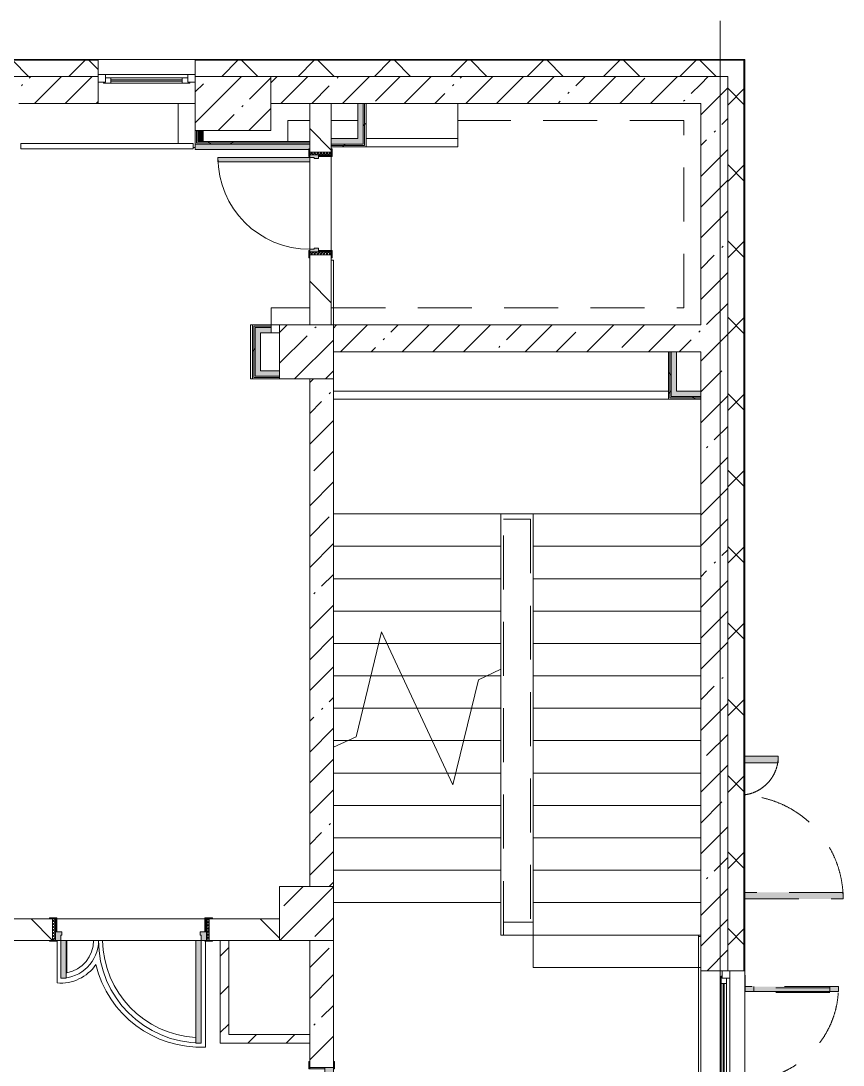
# Model space of a CAD drawing. Header units: millimetres. Extents: x 35157 to 232994, y -8553 to 29000.
# Drawn here: x 224520 to 232132, y 12246 to 21915 of the extents above; entities that cross this region are included whole.
import ezdxf

# ---------------------------------------------------------------- set-up
doc = ezdxf.new("R2010")
doc.units = ezdxf.units.MM
doc.linetypes.add('200_ШТРИХ__ш1_п0_6_', pattern=[800, 500, -300])
for name, color, linetype, lineweight in [('A-DETL-MBND-1', 7, '200_ШТРИХ__ш1_п0_6_', 9), ('A-GLAZ-2', 7, 'Continuous', 5), ('A-WALL', 7, 'Continuous', 9), ('A-WALL-9', 7, 'Continuous', 5), ('I-WALL-23', 7, 'Continuous', 5), ('S-COLS-1', 7, 'Continuous', 5), ('S-STRS-3', 7, 'Continuous', 5), ('S-STRS-MBND-2', 7, 'Continuous', 5), ('Оси', 7, 'Continuous', 9)]:
    doc.layers.add(name, color=color, linetype=linetype, lineweight=lineweight)
for name, color, linetype, lineweight, true_color in [('A-DOOR-3', 7, 'Continuous', 5, 0xaaaaaa), ('A-DOOR-4', 7, 'Continuous', 5, 0xe2e2e2), ('A-DOOR-FRAM-2', 7, 'Continuous', 5, 0xe2e2e2), ('A-DOOR-FRAM-3', 7, 'Continuous', 5, 0xaaaaaa), ('A-FLOR-1', 7, 'Continuous', 5, 0xaaaaaa), ('I-WALL-21', 7, 'Continuous', 5, 0xe7e7e7), ('I-WALL-22', 7, 'Continuous', 9, 0xe7e7e7)]:
    doc.layers.add(name, color=color, linetype=linetype, lineweight=lineweight, true_color=true_color)
pattern_1 = [(45, (105984, 0), (-285.1231, 285.1231), []), (45, (106269.13, 0), (-285.1231, 285.1231), [504.031, -100.806, 16.764, -84.042])]
pattern_2 = [(45, (105984, 0), (-353.5534, 353.5534), []), (135, (105984, 0), (-353.5534, -353.5534), [])]
pattern_3 = [(135, (105984, 0), (-353.5534, -353.5534), [])]
pattern_4 = [(45, (105984, 0), (-176.7767, 176.7767), [])]
pattern_5 = [(45, (105984, 0), (-530.33, 530.33), []), (135, (105984, 0), (-530.33, -530.33), [])]

# ---------------------------------------------------------------- blocks, each defined once
blk = doc.blocks.new('110_Дверь_СКБ_2Ст - Д-1_л_Лестничная клетка EIS60 2-32142534-2_4_2_птичка')
at = {"layer": 'A-DOOR-4'}
for points in [[(662.5, 110), (662.5, 1010), (612.5, 1010), (612.5, 110)], [(-587.5, 510), (-637.5, 510), (-637.5, 110), (-587.5, 110), (-587.5, 433.2)], [(712.5, 30), (697.5, 30), (697.5, -110), (712.5, -110), (712.5, -30.6)]]:
    blk.add_hatch(color=256, dxfattribs=at).paths.add_polyline_path(points)
h = blk.add_hatch(color=256, dxfattribs=at)
h.paths.add_polyline_path([(712.5, 110), (662.5, 110), (662.5, 60), (652.5, 60), (652.5, 30), (712.5, 30)])
h.paths.add_polyline_path([(-627.5, 30), (-627.5, 60), (-637.5, 60), (-637.5, 110), (-687.5, 110), (-687.5, 30)])
at = {"layer": 'A-DOOR-FRAM-2'}
for points in [[(-672.5, 110), (-672.5, 118), (-742.5, 118), (-742.5, 110)], [(767.5, 110), (767.5, 118), (697.5, 118), (697.5, 110)], [(-672.5, 30), (-687.5, 30), (-687.5, -110), (-672.5, -110), (-672.5, -30.6)], [(-672.5, -110), (-742.5, -110), (-742.5, -118), (-672.5, -118)], [(767.5, -118), (767.5, -110), (697.5, -110), (697.5, -118)]]:
    blk.add_hatch(color=256, dxfattribs=at).paths.add_polyline_path(points)
at = {"layer": 'A-DOOR-3'}
for p, q in [((662.5, 1010), (612.5, 1010)), ((612.5, 1010), (612.5, 110)), ((662.5, 110), (662.5, 1010)), ((-637.5, 510), (-637.5, 110)), ((-587.5, 510), (-637.5, 510)), ((-587.5, 110), (-587.5, 510)), ((-637.5, 110), (-587.5, 110)), ((612.5, 110), (662.5, 110))]:
    blk.add_line(p, q, dxfattribs=at)
for centre, radius, start, end in [((662.5, 110), 900, 90, 180), ((-637.5, 110), 400, 360, 90)]:
    blk.add_arc(centre, radius, start, end, dxfattribs=at)
at = {"layer": 'A-DOOR-FRAM-3'}
for p, q in [((-672.5, 118), (-742.5, 118)), ((-742.5, 118), (-742.5, 110)), ((-742.5, 110), (-672.5, 110)), ((-637.5, 110), (-687.5, 110)), ((-687.5, 110), (-687.5, 30)), ((-672.5, 110), (-672.5, 118)), ((-637.5, 60), (-637.5, 110)), ((662.5, 110), (662.5, 60)), ((712.5, 110), (662.5, 110)), ((767.5, 118), (697.5, 118)), ((697.5, 118), (697.5, 110)), ((697.5, 110), (767.5, 110)), ((712.5, 30), (712.5, 110)), ((767.5, 110), (767.5, 118)), ((-687.5, 30), (-627.5, 30)), ((-672.5, 30), (-687.5, 30)), ((-687.5, 30), (-687.5, -110)), ((-672.5, -110), (-672.5, 30)), ((-627.5, 60), (-637.5, 60)), ((-627.5, 30), (-627.5, 60)), ((662.5, 60), (652.5, 60)), ((652.5, 60), (652.5, 30)), ((652.5, 30), (712.5, 30)), ((712.5, 30), (697.5, 30)), ((697.5, 30), (697.5, -110)), ((712.5, -110), (712.5, 30)), ((-672.5, -110), (-742.5, -110)), ((-742.5, -110), (-742.5, -118)), ((-742.5, -118), (-672.5, -118)), ((-687.5, -110), (-672.5, -110)), ((-672.5, -118), (-672.5, -110)), ((697.5, -110), (712.5, -110)), ((767.5, -110), (697.5, -110)), ((697.5, -110), (697.5, -118)), ((697.5, -118), (767.5, -118)), ((767.5, -118), (767.5, -110))]:
    blk.add_line(p, q, dxfattribs=at)
blk = doc.blocks.new('120_Окно_СКБ_1Ст - 120_Окно_СКБ_1Ст 900х2500_h_ с форточкой-V141-2_4_2_птичка')
at = {"layer": 'A-GLAZ-2'}
for p, q in [((-450, -127), (-450, -57)), ((-450, -57), (-380, -57)), ((450, -57), (-450, -57)), ((-380, -57), (-380, -127)), ((380, -87), (-380, -87)), ((-380, -87), (-380, -127)), ((-330, -137), (-330, -87)), ((330, -137), (330, -87)), ((380, -127), (380, -57)), ((380, -57), (450, -57)), ((380, -127), (380, -87)), ((450, -57), (450, -127)), ((-380, -127), (-450, -127)), ((-450, -127), (-400, -127)), ((-380, -127), (-400, -127)), ((-400, -127), (-400, -137)), ((-400, -137), (400, -137)), ((400, -137), (-400, -137)), ((-330, -107), (330, -107)), ((330, -117), (-330, -117)), ((450, -127), (380, -127)), ((400, -127), (380, -127)), ((400, -127), (449.8, -127)), ((400, -137), (400, -127))]:
    blk.add_line(p, q, dxfattribs=at)
blk = doc.blocks.new('120_Окно_СКБ_1Ст - 120_Окно_СКБ_1Ст 1200х2500_h_ с форточкой2-24160662-2_4_2_птичка')
at = {"layer": 'A-GLAZ-2'}
for p, q in [((-600, -127), (-600, -57)), ((-600, -57), (-530, -57)), ((600, -57), (-600, -57)), ((-530, -57), (-530, -127)), ((530, -87), (-530, -87)), ((-530, -87), (-530, -127)), ((-480, -137), (-480, -87)), ((480, -137), (480, -87)), ((530, -127), (530, -57)), ((530, -57), (600, -57)), ((530, -127), (530, -87)), ((600, -57), (600, -127)), ((-530, -127), (-600, -127)), ((-600, -127), (-550, -127)), ((-530, -127), (-550, -127)), ((-550, -127), (-550, -137)), ((-550, -137), (550, -137)), ((550, -137), (-550, -137)), ((-480, -107), (480, -107)), ((480, -117), (-480, -117)), ((600, -127), (530, -127)), ((550, -127), (530, -127)), ((550, -127), (600, -127)), ((550, -137), (550, -127))]:
    blk.add_line(p, q, dxfattribs=at)
blk = doc.blocks.new('110_Дверь_СКБ_1Ст_Внутренняя1 - Д-8 950x2100h_охрана-V92-2_4_2_птичка')
at = {"layer": 'A-DOOR-3'}
h = blk.add_hatch(dxfattribs=at)
h.set_pattern_fill('FP_23', color=256, style=0, pattern_type=2)
h.set_pattern_definition([(135, (1826.41, 164.685), (-14.14214, -14.14214), []), (225, (1826.41, 164.685), (14.14214, -14.14214), [])])
h.paths.add_polyline_path([(487.5, 100), (462.5, 100), (462.5, -100), (487.5, -100), (487.5, -34.8)])
at = {"layer": 'A-DOOR-4'}
h = blk.add_hatch(color=256, dxfattribs=at)
h.paths.add_polyline_path([(-437.5, 100), (-437.5, 20), (-402.5, 20), (-402.5, 60), (-412.5, 60), (-416.2, 100)])
h.paths.add_polyline_path([(437.5, 100), (437.5, 60), (427.5, 60), (427.5, 20), (462.5, 20), (462.5, 100)])
at = {"layer": 'A-DOOR-FRAM-2'}
for points in [[(397.5, 950), (397.5, 100), (437.5, 100), (437.5, 950)], [(-492.5, 108), (-492.5, 100), (-422.5, 100), (-422.5, 108)], [(511.4, 108), (447.5, 108), (447.5, 100), (517.5, 100), (517.5, 108)], [(-422.5, 20), (-437.5, 20), (-437.5, -100), (-422.5, -100), (-422.5, -34.8)], [(462.5, 20), (447.5, 20), (447.5, -100), (462.5, -100), (462.5, -34.8)], [(-492.5, -100), (-492.5, -108), (-422.5, -108), (-422.5, -100)], [(517.5, -100), (447.5, -100), (447.5, -108), (517.5, -108)]]:
    blk.add_hatch(color=256, dxfattribs=at).paths.add_polyline_path(points)
at = {"layer": 'A-DOOR-FRAM-3'}
h = blk.add_hatch(dxfattribs=at)
h.set_pattern_fill('FP_102', color=256, style=0, pattern_type=2)
h.set_pattern_definition([(45, (-296.384, 164.685), (-14.1421, 14.1421), []), (135, (-296.384, 164.685), (-14.1421, -14.1421), [])])
h.paths.add_polyline_path([(-437.5, 100), (-462.5, 100), (-462.5, -100), (-437.5, -100), (-437.5, -34.8)])
at = {"layer": 'A-DOOR-3'}
for p, q in [((437.5, 950), (397.5, 950)), ((397.5, 950), (397.5, 100)), ((437.5, 100), (437.5, 950)), ((397.5, 100), (437.5, 100))]:
    blk.add_line(p, q, dxfattribs=at)
blk.add_arc((437.5, 100), 850, 90, 180, dxfattribs=at)
at = {"layer": 'A-DOOR-FRAM-3'}
for p, q in [((-422.5, 108), (-492.5, 108)), ((-492.5, 108), (-492.5, 100)), ((-492.5, 100), (-422.5, 100)), ((-437.5, 100), (-462.5, 100)), ((-462.5, 100), (-462.5, -100)), ((-412.5, 100), (-437.5, 100)), ((-437.5, 100), (-437.5, 20)), ((-437.5, -100), (-437.5, 100)), ((-422.5, 100), (-437.5, 100)), ((-437.5, 100), (-437.5, 99)), ((-437.5, 99), (-422.5, 99)), ((-422.5, 100), (-422.5, 108)), ((-422.5, 99), (-422.5, 100)), ((-412.5, 60), (-412.5, 100)), ((437.5, 100), (437.5, 60)), ((462.5, 100), (437.5, 100)), ((517.5, 108), (447.5, 108)), ((447.5, 108), (447.5, 100)), ((462.5, 100), (447.5, 100)), ((447.5, 100), (447.5, 99)), ((447.5, 100), (517.5, 100)), ((447.5, 99), (462.5, 99)), ((462.5, 20), (462.5, 100)), ((487.5, 100), (462.5, 100)), ((462.5, 100), (462.5, -100)), ((462.5, 99), (462.5, 100)), ((487.5, -100), (487.5, 100)), ((517.5, 100), (517.5, 108)), ((-437.5, 20), (-402.5, 20)), ((-422.5, 20), (-437.5, 20)), ((-437.5, 20), (-437.5, -100)), ((-422.5, -100), (-422.5, 20)), ((-402.5, 60), (-412.5, 60)), ((-402.5, 20), (-402.5, 60)), ((437.5, 60), (427.5, 60)), ((427.5, 60), (427.5, 20)), ((427.5, 20), (462.5, 20)), ((462.5, 20), (447.5, 20)), ((447.5, 20), (447.5, -100)), ((462.5, -100), (462.5, 20)), ((-422.5, -100), (-492.5, -100)), ((-492.5, -100), (-492.5, -108)), ((-492.5, -108), (-422.5, -108)), ((-462.5, -100), (-437.5, -100)), ((-437.5, -100), (-422.5, -100)), ((-422.5, -108), (-422.5, -100)), ((447.5, -100), (462.5, -100)), ((517.5, -100), (447.5, -100)), ((447.5, -100), (447.5, -108)), ((447.5, -108), (517.5, -108)), ((462.5, -100), (487.5, -100)), ((517.5, -108), (517.5, -100))]:
    blk.add_line(p, q, dxfattribs=at)
blk = doc.blocks.new('BSC_Колонна _Прямоугольная - 700х500-23282984-2_4_2_птичка')
at = {"layer": 'S-COLS-1'}
h = blk.add_hatch(dxfattribs=at)
h.set_pattern_fill('FP_153', color=256, style=0, pattern_type=2)
h.set_pattern_definition([(45, (-120500, -21150), (-285.1231, 285.1231), []), (45, (-120214.88, -21150), (-285.1231, 285.1231), [504.031, -100.806, 16.764, -84.042])])
h.paths.add_polyline_path([(-138.1, -250), (350, -250), (350, 250), (-350, 250), (-350, -250)])
for p, q in [((350, 250), (-350, 250)), ((-350, 250), (-350, -250)), ((350, -250), (350, 250)), ((-350, -250), (350, -250))]:
    blk.add_line(p, q, dxfattribs=at)
blk = doc.blocks.new('110_Дверь_СКБ_2Ст_Наружная - ДН-3_1_л__ Двухстворчатая 1200 х2900 из подвала EI30-23667726-2_4_2_птичка')
at = {"layer": 'A-DETL-MBND-1'}
for points in [[(679.5, 989), (619.5, 989), (619.5, 79), (679.5, 79)], [(-580.5, 79), (-580.5, 389), (-640.5, 389), (-640.5, 79)]]:
    blk.add_hatch(color=256, dxfattribs=at).paths.add_polyline_path(points)
for p, q in [((679.5, 989), (619.5, 989)), ((619.5, 989), (619.5, 79)), ((679.5, 79), (679.5, 989)), ((-640.5, 389), (-640.5, 79)), ((-580.5, 389), (-640.5, 389)), ((-580.5, 79), (-580.5, 389))]:
    blk.add_line(p, q, dxfattribs=at)
for centre, radius, start, end in [((679.5, 29), 960, 90, 176.98148), ((-640.5, 29), 360, 8.16602, 90)]:
    blk.add_arc(centre, radius, start, end, dxfattribs=at)
blk = doc.blocks.new('Дверь_Витражная_СКБ_2Ст - ВН-6-31912847-2_4_2_птичка')
at = {"layer": 'A-DETL-MBND-1'}
for points in [[(-643, -370), (-598, -370), (-598, -20), (-643, -20)], [(562, -884), (607, -884), (607, -20), (562, -20)]]:
    blk.add_hatch(color=256, dxfattribs=at).paths.add_polyline_path(points)
for p, q in [((-607, -20), (-715, -20)), ((-715, -20), (-607, -20)), ((-598, -20), (-643, -20)), ((-643, -370), (-643, -20)), ((-598, -20), (-643, -20)), ((-643, -20), (-643, -370)), ((-607, -370), (-607, -20)), ((-598, -370), (-598, -20)), ((-598, -370), (-598, -20)), ((562, -20), (607, -20)), ((562, -884), (562, -20)), ((562, -20), (562, -884)), ((607, -20), (562, -20)), ((607, -884), (607, -20)), ((607, -884), (607, -20)), ((607, -20), (715, -20)), ((607, -20), (715, -20)), ((607, -884), (607, -20)), ((-643, -100), (-598, -100)), ((-633, -290), (-633, -100)), ((-589, -290), (-589, -100)), ((553, -804), (553, -100)), ((607, -100), (562, -100)), ((597, -804), (597, -100)), ((-643, -290), (-598, -290)), ((-643, -370), (-598, -370)), ((-643, -370), (-598, -370)), ((607, -804), (562, -804)), ((607, -884), (562, -884)), ((562, -884), (607, -884))]:
    blk.add_line(p, q, dxfattribs=at)
for centre, radius, start, end in [((-607, -20), 350, 270, 0), ((607, -20), 864, 180, 270)]:
    blk.add_arc(centre, radius, start, end, dxfattribs=at)
blk = doc.blocks.new('BSC_Колонна _Прямоугольная - 500х500-22291386-2_4_2_птичка')
at = {"layer": 'S-COLS-1'}
h = blk.add_hatch(dxfattribs=at)
h.set_pattern_fill('FP_174', color=256, style=0, pattern_type=2)
h.set_pattern_definition([(45, (-121180, -13650), (-285.1231, 285.1231), []), (45, (-120894.88, -13650), (-285.1231, 285.1231), [504.031, -100.806, 16.764, -84.042])])
h.paths.add_polyline_path([(-250, -250), (250, -250), (250, 250), (-250, 250), (-250, -115.2)])
for p, q in [((250, 250), (-250, 250)), ((-250, 250), (-250, -250)), ((250, -250), (250, 250)), ((-250, -250), (250, -250))]:
    blk.add_line(p, q, dxfattribs=at)
blk = doc.blocks.new('BSC_Колонна _Прямоугольная - 500х500-V198-2_4_2_птичка')
at = {"layer": 'S-COLS-1'}
h = blk.add_hatch(dxfattribs=at)
h.set_pattern_fill('FP_183', color=256, style=0, pattern_type=2)
h.set_pattern_definition([(45, (-121180, -18850), (-285.1231, 285.1231), []), (45, (-120894.88, -18850), (-285.1231, 285.1231), [504.031, -100.806, 16.764, -84.042])])
h.paths.add_polyline_path([(-250, -250), (250, -250), (250, 250), (-250, 250), (-250, -109.1)])
for p, q in [((250, 250), (-250, 250)), ((-250, 250), (-250, -250)), ((250, -250), (250, 250)), ((-250, -250), (250, -250))]:
    blk.add_line(p, q, dxfattribs=at)
blk = doc.blocks.new('110_Дверь_СКБ_2Ст - Д-6_п__ ДОО_Дв_1450x2100h_Дверь из раздевальной в коридор-32371698-2_4_2_птичка')
at = {"layer": 'A-DOOR-3'}
h = blk.add_hatch(dxfattribs=at)
h.set_pattern_fill('FP_189', color=256, style=0, pattern_type=2)
h.set_pattern_definition([(225, (1576.41, -164.685), (-14.14214, 14.14214), []), (135, (1576.41, -164.685), (14.14214, 14.14214), [])])
h.paths.add_polyline_path([(737.5, -100), (737.5, 100), (712.5, 100), (712.5, -100)])
at = {"layer": 'A-DOOR-4'}
h = blk.add_hatch(color=256, dxfattribs=at)
h.paths.add_polyline_path([(-637.5, -100), (-637.5, -50), (-627.5, -50), (-627.5, -20), (-687.5, -20), (-687.5, -100)])
h.paths.add_polyline_path([(662.5, -100), (712.5, -100), (712.5, -20), (652.5, -20), (652.5, -50), (662.5, -50)])
for points in [[(-587.5, -450), (-587.5, -100), (-637.5, -100), (-637.5, -450)], [(612.5, -1050), (662.5, -1050), (662.5, -100), (612.5, -100)]]:
    blk.add_hatch(color=256, dxfattribs=at).paths.add_polyline_path(points)
at = {"layer": 'A-DOOR-FRAM-2'}
for points in [[(-672.5, 100), (-672.5, 108), (-742.5, 108), (-742.5, 100)], [(-672.5, -20), (-672.5, 100), (-687.5, 100), (-687.5, -20)], [(767.5, 100), (767.5, 108), (697.5, 108), (697.5, 100)], [(712.5, -20), (712.5, 100), (697.5, 100), (697.5, -20)], [(-672.5, -108), (-672.5, -100), (-742.5, -100), (-742.5, -108)], [(767.5, -108), (767.5, -100), (697.5, -100), (697.5, -108)]]:
    blk.add_hatch(color=256, dxfattribs=at).paths.add_polyline_path(points)
at = {"layer": 'A-DOOR-FRAM-3'}
h = blk.add_hatch(dxfattribs=at)
h.set_pattern_fill('FP_190', color=256, style=0, pattern_type=2)
h.set_pattern_definition([(315, (-546.384, -164.685), (-14.1421, -14.1421), []), (225, (-546.384, -164.685), (-14.1421, 14.1421), [])])
h.paths.add_polyline_path([(-687.5, -100), (-687.5, 100), (-712.5, 100), (-712.5, -100)])
at = {"layer": 'A-DOOR-3'}
for p, q in [((-637.5, -100), (-587.5, -100)), ((-637.5, -450), (-637.5, -100)), ((-587.5, -100), (-587.5, -450)), ((612.5, -100), (662.5, -100)), ((612.5, -1050), (612.5, -100)), ((662.5, -100), (662.5, -1050)), ((-587.5, -450), (-637.5, -450)), ((662.5, -1050), (612.5, -1050))]:
    blk.add_line(p, q, dxfattribs=at)
for centre, radius, start, end in [((-637.5, -100), 350, 270, 0), ((662.5, -100), 950, 180, 270)]:
    blk.add_arc(centre, radius, start, end, dxfattribs=at)
at = {"layer": 'A-DOOR-FRAM-3'}
for p, q in [((-742.5, 108), (-672.5, 108)), ((-742.5, 100), (-742.5, 108)), ((-672.5, 100), (-742.5, 100)), ((-712.5, 100), (-687.5, 100)), ((-712.5, -100), (-712.5, 100)), ((-687.5, 100), (-687.5, -100)), ((-687.5, 100), (-672.5, 100)), ((-687.5, -20), (-687.5, 100)), ((-672.5, 108), (-672.5, 100)), ((-672.5, 100), (-672.5, -20)), ((697.5, 100), (697.5, 108)), ((697.5, 108), (767.5, 108)), ((697.5, -20), (697.5, 100)), ((697.5, 100), (712.5, 100)), ((767.5, 100), (697.5, 100)), ((712.5, -100), (712.5, 100)), ((712.5, 100), (737.5, 100)), ((712.5, 100), (712.5, -20)), ((737.5, 100), (737.5, -100)), ((767.5, 108), (767.5, 100)), ((-687.5, -20), (-627.5, -20)), ((-687.5, -100), (-687.5, -20)), ((-672.5, -20), (-687.5, -20)), ((-637.5, -50), (-637.5, -100)), ((-627.5, -50), (-637.5, -50)), ((-627.5, -20), (-627.5, -50)), ((652.5, -20), (712.5, -20)), ((652.5, -50), (652.5, -20)), ((662.5, -50), (652.5, -50)), ((662.5, -100), (662.5, -50)), ((712.5, -20), (697.5, -20)), ((712.5, -20), (712.5, -100)), ((-742.5, -100), (-672.5, -100)), ((-742.5, -108), (-742.5, -100)), ((-672.5, -108), (-742.5, -108)), ((-687.5, -100), (-712.5, -100)), ((-637.5, -100), (-687.5, -100)), ((-672.5, -100), (-672.5, -108)), ((712.5, -100), (662.5, -100)), ((697.5, -108), (697.5, -100)), ((697.5, -100), (767.5, -100)), ((767.5, -108), (697.5, -108)), ((737.5, -100), (712.5, -100)), ((767.5, -100), (767.5, -108))]:
    blk.add_line(p, q, dxfattribs=at)
blk = doc.blocks.new('Зашивка приборов отопления30 - Зашивка приборов отопления-33323465-2_4_2_птичка')
at = {"layer": 'A-WALL-9'}
for p, q in [((121290.8, 18669.6), (124390.8, 18669.6)), ((124390.8, 18669.6), (121290.8, 18669.6)), ((121290.8, 18594.6), (124390.8, 18594.6))]:
    blk.add_line(p, q, dxfattribs=at)
blk = doc.blocks.new('Зашивка приборов отопления44 - Зашивка приборов отопления-33398827-2_4_2_птичка')
at = {"layer": 'A-WALL-9'}
for p, q in [((122140.8, 18669.6), (122140.8, 18994.6)), ((121290.8, 18669.6), (122140.8, 18669.6)), ((122141.3, 18669.6), (121290.8, 18669.6)), ((122141.3, 18594.6), (122141.3, 18669.6)), ((121290.8, 18594.6), (122141.3, 18594.6))]:
    blk.add_line(p, q, dxfattribs=at)

msp = doc.modelspace()

# ---------------------------------------------------------------- hatches: boundary and pattern name
at = {"layer": 'A-WALL-9'}
h = msp.add_hatch(dxfattribs=at)
h.set_pattern_fill('FP_89', color=256, style=0, pattern_type=2)
h.set_pattern_definition(pattern_2)
h.paths.add_polyline_path([(231214, 21400), (231214, 21550), (226134.2, 21550), (226134.2, 21400), (231064, 21400)])
h.paths.add_polyline_path([(225234.2, 21400), (225234.2, 21550), (223884.5, 21550), (223884.5, 21400), (224490.9, 21400)])
h.paths.add_polyline_path([(212433.1, 21400), (212834.5, 21400), (212834.5, 21550), (211534.2, 21550), (211534.2, 21400), (212034, 21400)])
h.paths.add_polyline_path([(215034.5, 21400), (215034.5, 21550), (213734.5, 21550), (213734.5, 21400), (214288.1, 21400)])
h.paths.add_polyline_path([(215934.5, 21400), (217234, 21400), (217234, 21550), (215934.5, 21550)])
h.paths.add_polyline_path([(222084.5, 21400), (222984.5, 21400), (222984.5, 21550), (221584.5, 21550), (221584.5, 21400), (221708.3, 21400)])
h.paths.add_polyline_path([(218134, 21400), (219284.5, 21400), (219284.5, 21550), (218134, 21550)])
h.paths.add_polyline_path([(205940.5, 21400), (207134, 21400), (207134, 21550), (202594, 21550), (202594, 21400), (205012.9, 21400)])
h.paths.add_polyline_path([(208034, 21400), (209234.2, 21400), (209234.2, 21550), (208034, 21550)])
h.paths.add_polyline_path([(199294, 21400), (199294, 21550), (199044, 21550), (199044, 21400)])
h = msp.add_hatch(dxfattribs=at)
h.set_pattern_fill('FP_89', color=256, style=0, pattern_type=2)
h.set_pattern_definition(pattern_2)
h.paths.add_polyline_path([(231064, -250), (231214, -250), (231214, 7700), (231064, 7700), (231064, -100)])
h.paths.add_polyline_path([(231214, 10000), (231214, 11920), (231064, 11920), (231064, 10000)])
h.paths.add_polyline_path([(231214, 13120), (231214, 21400), (231064, 21400), (231064, 13120)])
at = {"layer": 'I-WALL-21'}
for points in [[(227690, 20775), (227690, 21150), (227640, 21150), (227640, 20775)], [(227640, 20775), (227640, 20825), (227394, 20825), (227394, 20775)], [(227186, 20724), (227186, 20730), (227194, 20730), (227194, 20774), (226134, 20774), (226134, 20724), (226345.9, 20724)], [(226739.6, 18625), (226739.6, 19025), (226689.6, 19025), (226689.6, 18625)], [(230589, 18487.5), (230589, 18850), (230539, 18850), (230539, 18487.5)], [(226914, 18625), (226914, 18675), (226739.6, 18675), (226739.6, 18625)], [(230814, 18437.5), (230814, 18487.5), (230539, 18487.5), (230539, 18437.5)]]:
    msp.add_hatch(color=256, dxfattribs=at).paths.add_polyline_path(points)
at = {"layer": 'I-WALL-22'}
for points in [[(226209, 20799), (226209, 20900), (226159, 20900), (226159, 20799)], [(226836, 19025), (226836, 19075), (226689.6, 19075), (226689.6, 19025), (226809.7, 19025)]]:
    msp.add_hatch(color=256, dxfattribs=at).paths.add_polyline_path(points)
at = {"layer": 'I-WALL-23'}
h = msp.add_hatch(dxfattribs=at)
h.set_pattern_fill('FP_97', color=256, style=0, pattern_type=2)
h.set_pattern_definition(pattern_1)
h.paths.add_polyline_path([(218134, 21150), (219284.5, 21150), (219284.5, 21400), (218134, 21400)])
h.paths.add_polyline_path([(222084.5, 21150), (222984.5, 21150), (222984.5, 21400), (222084.5, 21400), (222084.5, 21239.3)])
h.paths.add_polyline_path([(227194, 21150), (227194, 21400), (226834, 21400), (226834, 21150)])
h.paths.add_polyline_path([(224499.5, 21150), (225234.2, 21150), (225234.2, 21400), (223884.5, 21400), (223884.5, 21150), (224490.9, 21150)])
h.paths.add_polyline_path([(207121.5, 21150), (207134, 21150), (207134, 21400), (206784, 21400), (206784, 21150), (207109, 21150)])
h.paths.add_polyline_path([(208723, 21150), (209234.2, 21150), (209234.2, 21400), (208034, 21400), (208034, 21150)])
h.paths.add_polyline_path([(212034, 21150), (212834.5, 21150), (212834.5, 21400), (212034, 21400)])
h.paths.add_polyline_path([(214288.1, 21150), (215034.5, 21150), (215034.5, 21400), (213734.5, 21400), (213734.5, 21150), (214209, 21150)])
h.paths.add_polyline_path([(217234, 21150), (217234, 21400), (217034, 21400), (217034, 21150), (217070.7, 21150)])
h.paths.add_polyline_path([(216334, 21150), (216334, 21400), (215934.5, 21400), (215934.5, 21150), (216143.2, 21150)])
h = msp.add_hatch(dxfattribs=at)
h.set_pattern_fill('FP_97', color=256, style=0, pattern_type=2)
h.set_pattern_definition(pattern_1)
h.paths.add_polyline_path([(230814, 21150), (230814, 21400), (227194, 21400), (227194, 21150), (229128.5, 21150)])
h = msp.add_hatch(dxfattribs=at)
h.set_pattern_fill('FP_97', color=256, style=0, pattern_type=2)
h.set_pattern_definition(pattern_1)
h.paths.add_polyline_path([(230983.5, 10600), (231064, 10600), (231064, 11920), (230814, 11920), (230814, 10600)])
h.paths.add_polyline_path([(231064, 13120), (231064, 21400), (230814, 21400), (230814, 13120), (230983.5, 13120)])
h = msp.add_hatch(dxfattribs=at)
h.set_pattern_fill('FP_100', color=256, style=0, pattern_type=2)
h.set_pattern_definition(pattern_3)
h.paths.add_polyline_path([(227194, 19100), (227394, 19100), (227394, 19750), (227194, 19750), (227194, 19319.3)])
h.paths.add_polyline_path([(227394, 20700), (227394, 21150), (227194, 21150), (227194, 20700), (227273.4, 20700)])
h = msp.add_hatch(dxfattribs=at)
h.set_pattern_fill('FP_188', color=256, style=0, pattern_type=2)
h.set_pattern_definition(pattern_5)
h.paths.add_polyline_path([(227702.5, 20762.5), (227702.5, 21150), (227690, 21150), (227690, 20762.5)])
h = msp.add_hatch(dxfattribs=at)
h.set_pattern_fill('FP_188', color=256, style=0, pattern_type=2)
h.set_pattern_definition(pattern_5)
h.paths.add_polyline_path([(227715, 20750), (227715, 21150), (227702.5, 21150), (227702.5, 20750)])
h = msp.add_hatch(dxfattribs=at)
h.set_pattern_fill('FP_188', color=256, style=0, pattern_type=2)
h.set_pattern_definition(pattern_5)
h.paths.add_polyline_path([(226159, 20799), (226159, 20900), (226146.5, 20900), (226146.5, 20799)])
h = msp.add_hatch(dxfattribs=at)
h.set_pattern_fill('FP_188', color=256, style=0, pattern_type=2)
h.set_pattern_definition(pattern_5)
h.paths.add_polyline_path([(227194, 20786.5), (227194, 20799), (226146.5, 20799), (226146.5, 20786.5), (226345.9, 20786.5)])
h = msp.add_hatch(dxfattribs=at)
h.set_pattern_fill('FP_188', color=256, style=0, pattern_type=2)
h.set_pattern_definition(pattern_5)
h.paths.add_polyline_path([(227194, 20774), (227194, 20786.5), (226134, 20786.5), (226134, 20774), (226345.9, 20774)])
h = msp.add_hatch(dxfattribs=at)
h.set_pattern_fill('FP_188', color=256, style=0, pattern_type=2)
h.set_pattern_definition(pattern_5)
h.paths.add_polyline_path([(227690, 20762.5), (227690, 20775), (227394, 20775), (227394, 20762.5), (227640, 20762.5)])
h = msp.add_hatch(dxfattribs=at)
h.set_pattern_fill('FP_188', color=256, style=0, pattern_type=2)
h.set_pattern_definition(pattern_5)
h.paths.add_polyline_path([(227640, 20750), (227702.5, 20750), (227702.5, 20762.5), (227394, 20762.5), (227394, 20750)])
h = msp.add_hatch(dxfattribs=at)
h.set_pattern_fill('FP_188', color=256, style=0, pattern_type=2)
h.set_pattern_definition(pattern_5)
h.paths.add_polyline_path([(226677.1, 18600), (226677.1, 19087.5), (226664.6, 19087.5), (226664.6, 18600)])
h = msp.add_hatch(dxfattribs=at)
h.set_pattern_fill('FP_188', color=256, style=0, pattern_type=2)
h.set_pattern_definition(pattern_5)
h.paths.add_polyline_path([(226689.6, 18612.5), (226689.6, 19075), (226677.1, 19075), (226677.1, 18612.5)])
h = msp.add_hatch(dxfattribs=at)
h.set_pattern_fill('FP_97', color=256, style=0, pattern_type=2)
h.set_pattern_definition(pattern_1)
h.paths.add_polyline_path([(230814, 18850), (230814, 19100), (227414, 19100), (227414, 18850), (230589, 18850)])
h = msp.add_hatch(dxfattribs=at)
h.set_pattern_fill('FP_188', color=256, style=0, pattern_type=2)
h.set_pattern_definition(pattern_5)
h.paths.add_polyline_path([(230526.5, 18425), (230526.5, 18850), (230514, 18850), (230514, 18425)])
h = msp.add_hatch(dxfattribs=at)
h.set_pattern_fill('FP_188', color=256, style=0, pattern_type=2)
h.set_pattern_definition(pattern_5)
h.paths.add_polyline_path([(230526.5, 18437.5), (230539, 18437.5), (230539, 18850), (230526.5, 18850), (230526.5, 18487.5)])
h = msp.add_hatch(dxfattribs=at)
h.set_pattern_fill('FP_97', color=256, style=0, pattern_type=2)
h.set_pattern_definition(pattern_1)
h.paths.add_polyline_path([(227273.4, 10600), (227414, 10600), (227414, 10825), (227194, 10825), (227194, 10600)])
h.paths.add_polyline_path([(227273.4, 12225), (227414, 12225), (227414, 13400), (227194, 13400), (227194, 12225)])
h.paths.add_polyline_path([(227207.2, 13900), (227414, 13900), (227414, 18600), (227194, 18600), (227194, 13900)])
h = msp.add_hatch(dxfattribs=at)
h.set_pattern_fill('FP_188', color=256, style=0, pattern_type=2)
h.set_pattern_definition(pattern_5)
h.paths.add_polyline_path([(230814, 18412.5), (230814, 18425), (230514, 18425), (230514, 18412.5)])
h = msp.add_hatch(dxfattribs=at)
h.set_pattern_fill('FP_188', color=256, style=0, pattern_type=2)
h.set_pattern_definition(pattern_5)
h.paths.add_polyline_path([(230814, 18425), (230814, 18437.5), (230526.5, 18437.5), (230526.5, 18425)])
h = msp.add_hatch(dxfattribs=at)
h.set_pattern_fill('FP_100', color=256, style=0, pattern_type=2)
h.set_pattern_definition(pattern_3)
h.paths.add_polyline_path([(222084.5, 13400), (224814, 13400), (224814, 13600), (222084.5, 13600), (222084.5, 13534.8)])
h.paths.add_polyline_path([(226264, 13400), (226914, 13400), (226914, 13600), (226264, 13600), (226264, 13534.8)])
h = msp.add_hatch(dxfattribs=at)
h.set_pattern_fill('FP_101', color=256, style=0, pattern_type=2)
h.set_pattern_definition(pattern_4)
h.paths.add_polyline_path([(226444, 12450), (226444, 13400), (226364, 13400), (226364, 12450)])
h = msp.add_hatch(dxfattribs=at)
h.set_pattern_fill('FP_101', color=256, style=0, pattern_type=2)
h.set_pattern_definition(pattern_4)
h.paths.add_polyline_path([(227194, 12450), (227194, 12530), (226444, 12530), (226444, 12450)])

# ---------------------------------------------------------------- linework, layer by layer
at = {"layer": 'A-DETL-MBND-1'}
for p, q in [((225976, 20779), (225976, 21150)), ((227194, 20992), (226992, 20992)), ((226992, 20992), (226992, 20799)), ((227640, 20992), (227394, 20992)), ((230656, 20992), (228565, 20992)), ((230656, 19258), (230656, 20992)), ((226114.2, 20742), (226134, 20742)), ((226836, 19100), (226836, 19258)), ((226836, 19258), (227194, 19258)), ((227394, 19258), (230656, 19258)), ((226836, 19025), (226914, 19025)), ((228989, 13450), (228989, 17300)), ((229239, 17300), (228989, 17300)), ((229239, 17300), (229239, 13570)), ((228989, 13570), (229264, 13570))]:
    msp.add_line(p, q, dxfattribs=at)
at = {"layer": 'A-FLOR-1'}
for p, q in [((227194, 19800), (227194, 20610)), ((227194, 20610), (227194, 19800)), ((227394, 19700), (227414, 19700)), ((227414, 19700), (227414, 19100)), ((226644.6, 18600), (226644.6, 19100)), ((226644.6, 19100), (226664.6, 19100)), ((226836, 19100), (226914, 19100)), ((226664.6, 18600), (226644.6, 18600)), ((228964, 13450), (228964, 13750)), ((230793, 13450), (228964, 13450)), ((230793, 10600), (230793, 13450)), ((224854.9, 13400), (224854.9, 13006.4)), ((224944.9, 13400), (224939, 13400)), ((224944.9, 13100.3), (224944.9, 13400)), ((226139, 13400), (225193.5, 13400)), ((226229, 12411.9), (226229, 13392)), ((230814, 13435), (230793, 13435))]:
    msp.add_line(p, q, dxfattribs=at)
for centre, radius, start, end in [((224888.5, 13400), 305, 280.66451, 0), ((226186.5, 13411), 910, 180.6926, 267.00995), ((224888.5, 13400), 395, 265.12655, 325.57769), ((226186.5, 13411), 1000, 193.54971, 272.43764)]:
    msp.add_arc(centre, radius, start, end, dxfattribs=at)
at = {"layer": 'A-WALL'}
for p, q in [((225234.2, 21553), (223884.5, 21553)), ((225234.2, 21550), (223884.5, 21550)), ((231217, 21553), (226134.2, 21553)), ((231214, 21550), (226134.2, 21550)), ((231214, 13120), (231214, 21550)), ((231217, 13120), (231217, 21553)), ((225234.2, 21400), (223884.5, 21400)), ((227194, 21400), (226834, 21400)), ((231064, 21400), (231064, 13120)), ((227394, 21150), (227194, 21150)), ((227715, 21150), (227640, 21150)), ((227690, 20775), (227690, 21150)), ((227702.5, 20762.5), (227702.5, 21150)), ((226146.5, 20786.5), (226146.5, 20900)), ((226159, 20799), (226159, 20900)), ((226159, 20799), (226209, 20799)), ((227194, 20774), (226134, 20774)), ((227194, 20786.5), (226146.5, 20786.5)), ((227394, 20775), (227690, 20775)), ((227394, 20762.5), (227702.5, 20762.5)), ((226677.1, 19087.5), (226677.1, 18612.5)), ((226677.1, 19087.5), (226836, 19087.5)), ((226689.6, 19075), (226689.6, 18625)), ((226689.6, 19075), (226836, 19075)), ((230589, 18850), (230514, 18850)), ((230526.5, 18850), (230526.5, 18425)), ((230539, 18850), (230539, 18437.5)), ((226677.1, 18612.5), (226914, 18612.5)), ((226689.6, 18625), (226914, 18625)), ((230814, 18412.5), (230814, 18487.5)), ((230526.5, 18425), (230814, 18425)), ((230539, 18437.5), (230814, 18437.5)), ((226444, 13400), (226364, 13400)), ((227194, 12450), (227194, 12530))]:
    msp.add_line(p, q, dxfattribs=at)
at = {"layer": 'A-WALL-9'}
for p, q in [((231222, 21558), (217234, 21558)), ((225234.2, 21400), (225234.2, 21558)), ((226134.2, 21558), (226134.2, 21400)), ((231222, -258), (231222, 21558)), ((227194, 21400), (231064, 21400)), ((231064, 13120), (231222, 13120))]:
    msp.add_line(p, q, dxfattribs=at)
at = {"layer": 'I-WALL-23'}
for p, q in [((225234.2, 21150), (225234.2, 21400)), ((226134, 21150), (224499.5, 21150)), ((226834, 21150), (227194, 21150)), ((227194, 21150), (227194, 20730)), ((227394, 21150), (227640, 21150)), ((227394, 20730), (227394, 21150)), ((227640, 21150), (227640, 20825)), ((227715, 21150), (230814, 21150)), ((227715, 20750), (227715, 21150)), ((230814, 21150), (230814, 19100)), ((226134, 20900), (226134, 20724)), ((226209, 20799), (226209, 20900)), ((227194, 20799), (226209, 20799)), ((227194, 20730), (227194, 20799)), ((227640, 20825), (227394, 20825)), ((224520.5, 20779), (226114.2, 20779)), ((224520.5, 20779), (224520.5, 20729)), ((226114.2, 20729), (224520.5, 20729)), ((226114.2, 20729), (226114.2, 20779)), ((226134, 20724), (227186, 20724)), ((227394, 20750), (227715, 20750)), ((227194, 19800), (227194, 20610)), ((227394, 20660), (227394, 19790)), ((227194, 19720), (227194, 19100)), ((227394, 19100), (227394, 19720)), ((226664.6, 19100), (226664.6, 18600)), ((226836, 19100), (226664.6, 19100)), ((226836, 19025), (226836, 19100)), ((230814, 19100), (227414, 19100)), ((226739.6, 18675), (226739.6, 19025)), ((226739.6, 19025), (226836, 19025)), ((227414, 18850), (230514, 18850)), ((230514, 18850), (230514, 18412.5)), ((230589, 18850), (230814, 18850)), ((230589, 18487.5), (230589, 18850)), ((230814, 18850), (230814, 18487.5)), ((226914, 18675), (226739.6, 18675)), ((226664.6, 18600), (226914, 18600)), ((227194, 18600), (227194, 13900)), ((227414, 13900), (227414, 18600)), ((230814, 18487.5), (230589, 18487.5)), ((230514, 18412.5), (230814, 18412.5)), ((230814, 18412.5), (230814, 10600)), ((224784, 13600), (223264.5, 13600)), ((224854, 13600), (226224, 13600)), ((226914, 13600), (226294, 13600)), ((222084.5, 13400), (224784, 13400)), ((225193.5, 13400), (224944.9, 13400)), ((226294, 13400), (226364, 13400)), ((226364, 13400), (226364, 12450)), ((226444, 13400), (226914, 13400)), ((226444, 12530), (226444, 13400)), ((227194, 13400), (227194, 12530)), ((227414, 12280), (227414, 13400)), ((230814, 13120), (231064, 13120)), ((227194, 12530), (226444, 12530)), ((226364, 12450), (227194, 12450)), ((227194, 12450), (227194, 12280))]:
    msp.add_line(p, q, dxfattribs=at)
at = {"layer": 'S-STRS-3'}
for p, q in [((227414, 17350), (228964, 17350)), ((227414, 17350), (228964, 17350)), ((228964, 17350), (229264, 17350)), ((228964, 17050), (228964, 17350)), ((230814, 17350), (229264, 17350)), ((229264, 17350), (229264, 17050)), ((230814, 17350), (229264, 17350)), ((227414, 17050), (228964, 17050)), ((227414, 17050), (228964, 17050)), ((228964, 16750), (228964, 17050)), ((229264, 17050), (229264, 16750)), ((230814, 17050), (229264, 17050)), ((230814, 17050), (229264, 17050)), ((227414, 16750), (228964, 16750)), ((227414, 16750), (228964, 16750)), ((228964, 16450), (228964, 16750)), ((229264, 16750), (229264, 16450)), ((230814, 16750), (229264, 16750)), ((230814, 16750), (229264, 16750)), ((227414, 16450), (228964, 16450)), ((227414, 16450), (228964, 16450)), ((228964, 16150), (228964, 16450)), ((229264, 16450), (229264, 16150)), ((230814, 16450), (229264, 16450)), ((230814, 16450), (229264, 16450)), ((227414, 16150), (227832.6, 16150)), ((227414, 16150), (227832.6, 16150)), ((227832.6, 16150), (227909.2, 16150)), ((227832.6, 16150), (227909.2, 16150)), ((227909.2, 16150), (228964, 16150)), ((227909.2, 16150), (228964, 16150)), ((228964, 15911.4), (228964, 16150)), ((229264, 16150), (229264, 15850)), ((230814, 16150), (229264, 16150)), ((230814, 16150), (229264, 16150)), ((228964, 15850), (228964, 15911.4)), ((227414, 15850), (227759.7, 15850)), ((227414, 15850), (227759.7, 15850)), ((227759.7, 15850), (228049.1, 15850)), ((227759.7, 15850), (228049.1, 15850)), ((228049.1, 15850), (228832.4, 15850)), ((228049.1, 15850), (228832.4, 15850)), ((228832.4, 15850), (228964, 15850)), ((228832.4, 15850), (228964, 15850)), ((228964, 15550), (228964, 15850)), ((229264, 15850), (229264, 15550)), ((230814, 15850), (229264, 15850)), ((230814, 15850), (229264, 15850)), ((227414, 15550), (227686.8, 15550)), ((227414, 15550), (227686.8, 15550)), ((227686.8, 15550), (228189, 15550)), ((227686.8, 15550), (228189, 15550)), ((228189, 15550), (228691.3, 15550)), ((228189, 15550), (228691.3, 15550)), ((228691.3, 15550), (228964, 15550)), ((228691.3, 15550), (228964, 15550)), ((228964, 15250), (228964, 15550)), ((229264, 15550), (229264, 15250)), ((230814, 15550), (229264, 15550)), ((230814, 15550), (229264, 15550)), ((227414, 15250), (227545.7, 15250)), ((227414, 15250), (227545.7, 15250)), ((227545.7, 15250), (228328.9, 15250)), ((227545.7, 15250), (228328.9, 15250)), ((228328.9, 15250), (228618.3, 15250)), ((228328.9, 15250), (228618.3, 15250)), ((228618.3, 15250), (228964, 15250)), ((228618.3, 15250), (228964, 15250)), ((228964, 14950), (228964, 15250)), ((229264, 15250), (229264, 14950)), ((230814, 15250), (229264, 15250)), ((230814, 15250), (229264, 15250)), ((227414, 14950), (228468.8, 14950)), ((227414, 14950), (228468.8, 14950)), ((228468.8, 14950), (228545.4, 14950)), ((228468.8, 14950), (228545.4, 14950)), ((228545.4, 14950), (228964, 14950)), ((228545.4, 14950), (228964, 14950)), ((228964, 14650), (228964, 14950)), ((229264, 14950), (229264, 14650)), ((230814, 14950), (229264, 14950)), ((230814, 14950), (229264, 14950)), ((227414, 14650), (228964, 14650)), ((227414, 14650), (228964, 14650)), ((228964, 14350), (228964, 14650)), ((229264, 14650), (229264, 14350)), ((230814, 14650), (229264, 14650)), ((230814, 14650), (229264, 14650)), ((227414, 14350), (228964, 14350)), ((227414, 14350), (228964, 14350)), ((228964, 14050), (228964, 14350)), ((229264, 14350), (229264, 14050)), ((230814, 14350), (229264, 14350)), ((230814, 14350), (229264, 14350)), ((227414, 14050), (228964, 14050)), ((227414, 14050), (228964, 14050)), ((228964, 13750), (228964, 14050)), ((229264, 14050), (229264, 13750)), ((230814, 14050), (229264, 14050)), ((230814, 14050), (229264, 14050)), ((227414, 13750), (228964, 13750)), ((227414, 13750), (228964, 13750)), ((229264, 13750), (229264, 13450)), ((230814, 13750), (229264, 13750)), ((230814, 13750), (229264, 13750)), ((230814, 13450), (229264, 13450))]:
    msp.add_line(p, q, dxfattribs=at)
at = {"layer": 'S-STRS-MBND-2'}
for p, q in [((227414, 18850), (227414, 17350)), ((230814, 18850), (227414, 18850)), ((230814, 17350), (230814, 18850)), ((227414, 17350), (228964, 17350)), ((227414, 15848.6), (227414, 17350)), ((227414, 17350), (228964, 17350)), ((228964, 17350), (229264, 17350)), ((228964, 15911.4), (228964, 17350)), ((230814, 17350), (229264, 17350)), ((229264, 17350), (229264, 13150)), ((230814, 17350), (229264, 17350)), ((230814, 17350), (230814, 13150)), ((227414, 17050), (228964, 17050)), ((227414, 17050), (228964, 17050)), ((230814, 17050), (229264, 17050)), ((230814, 17050), (229264, 17050)), ((227414, 16750), (228964, 16750)), ((227414, 16750), (228964, 16750)), ((230814, 16750), (229264, 16750)), ((230814, 16750), (229264, 16750)), ((227414, 16450), (228964, 16450)), ((227414, 16450), (228964, 16450)), ((230814, 16450), (229264, 16450)), ((230814, 16450), (229264, 16450)), ((227858.8, 16258.1), (227622.6, 15285.9)), ((228519.2, 14841.9), (227858.8, 16258.1)), ((227414, 16150), (227832.6, 16150)), ((227414, 16150), (227832.6, 16150)), ((227909.2, 16150), (228964, 16150)), ((227909.2, 16150), (228964, 16150)), ((230814, 16150), (229264, 16150)), ((230814, 16150), (229264, 16150)), ((228964, 15911.4), (228755.4, 15814.1)), ((227414, 15850), (227759.7, 15850)), ((227414, 15850), (227759.7, 15850)), ((228049.1, 15850), (228832.4, 15850)), ((228049.1, 15850), (228832.4, 15850)), ((228755.4, 15814.1), (228519.2, 14841.9)), ((230814, 15850), (229264, 15850)), ((230814, 15850), (229264, 15850)), ((227414, 15550), (227686.8, 15550)), ((227414, 15550), (227686.8, 15550)), ((228189, 15550), (228691.3, 15550)), ((228189, 15550), (228691.3, 15550)), ((230814, 15550), (229264, 15550)), ((230814, 15550), (229264, 15550)), ((227622.6, 15285.9), (227414, 15188.6)), ((227414, 15250), (227545.7, 15250)), ((227414, 15250), (227545.7, 15250)), ((228328.9, 15250), (228618.3, 15250)), ((228328.9, 15250), (228618.3, 15250)), ((230814, 15250), (229264, 15250)), ((230814, 15250), (229264, 15250)), ((228468.8, 14950), (228545.4, 14950)), ((228468.8, 14950), (228545.4, 14950)), ((230814, 14950), (229264, 14950)), ((230814, 14950), (229264, 14950)), ((230814, 14650), (229264, 14650)), ((230814, 14650), (229264, 14650)), ((230814, 14350), (229264, 14350)), ((230814, 14350), (229264, 14350)), ((230814, 14050), (229264, 14050)), ((230814, 14050), (229264, 14050)), ((230814, 13750), (229264, 13750)), ((230814, 13750), (229264, 13750)), ((230814, 13450), (229264, 13450)), ((230814, 13450), (229264, 13450)), ((230814, 13150), (229264, 13150))]:
    msp.add_line(p, q, dxfattribs=at)
at = {"layer": 'Оси'}
msp.add_line((230994, 10029.8), (230994, 21915.1), dxfattribs=at)

# ---------------------------------------------------------------- block references
at = {"layer": 'A-DETL-MBND-1'}
for name, p, rotation in [('110_Дверь_СКБ_2Ст_Наружная - ДН-3_1_л__ Двухстворчатая 1200 х2900 из подвала EI30-23667726-2_4_2_птичка', (231143, 14464.5), 269.9999999999999), ('Дверь_Витражная_СКБ_2Ст - ВН-6-31912847-2_4_2_птичка', (231205, 12365), 89.99999999999957)]:
    msp.add_blockref(name, p, dxfattribs=dict(at, rotation=rotation))
at = {"layer": 'A-DOOR-3'}
for name, p, rotation in [('110_Дверь_СКБ_1Ст_Внутренняя1 - Д-8 950x2100h_охрана-V92-2_4_2_птичка', (227294, 20212.5), 89.99999999999991), ('110_Дверь_СКБ_2Ст - Д-1_л_Лестничная клетка EIS60 2-32142534-2_4_2_птичка', (227304, 11537.5), 269.9999999999999)]:
    msp.add_blockref(name, p, dxfattribs=dict(at, rotation=rotation))
msp.add_blockref('110_Дверь_СКБ_2Ст - Д-6_п__ ДОО_Дв_1450x2100h_Дверь из раздевальной в коридор-32371698-2_4_2_птичка', (225526.5, 13500), dxfattribs=at)
at = {"layer": 'A-GLAZ-2'}
msp.add_blockref('120_Окно_СКБ_1Ст - 120_Окно_СКБ_1Ст 900х2500_h_ с форточкой-V141-2_4_2_птичка', (225684.2, 21475), dxfattribs=at)
at = {"layer": 'A-GLAZ-2', "rotation": 269.9999999999999}
msp.add_blockref('120_Окно_СКБ_1Ст - 120_Окно_СКБ_1Ст 1200х2500_h_ с форточкой2-24160662-2_4_2_птичка', (231139, 12520), dxfattribs=at)
at = {"layer": 'A-WALL-9'}
for name, p in [('Зашивка приборов отопления44 - Зашивка приборов отопления-33398827-2_4_2_птичка', (106424.2, 2155.4)), ('Зашивка приборов отопления30 - Зашивка приборов отопления-33323465-2_4_2_птичка', (106123.2, -182.1))]:
    msp.add_blockref(name, p, dxfattribs=at)
at = {"layer": 'S-COLS-1'}
for name, p in [('BSC_Колонна _Прямоугольная - 700х500-23282984-2_4_2_птичка', (226484, 21150)), ('BSC_Колонна _Прямоугольная - 500х500-V198-2_4_2_птичка', (227164, 18850)), ('BSC_Колонна _Прямоугольная - 500х500-22291386-2_4_2_птичка', (227164, 13650))]:
    msp.add_blockref(name, p, dxfattribs=at)

doc.saveas('drawing.dxf')
